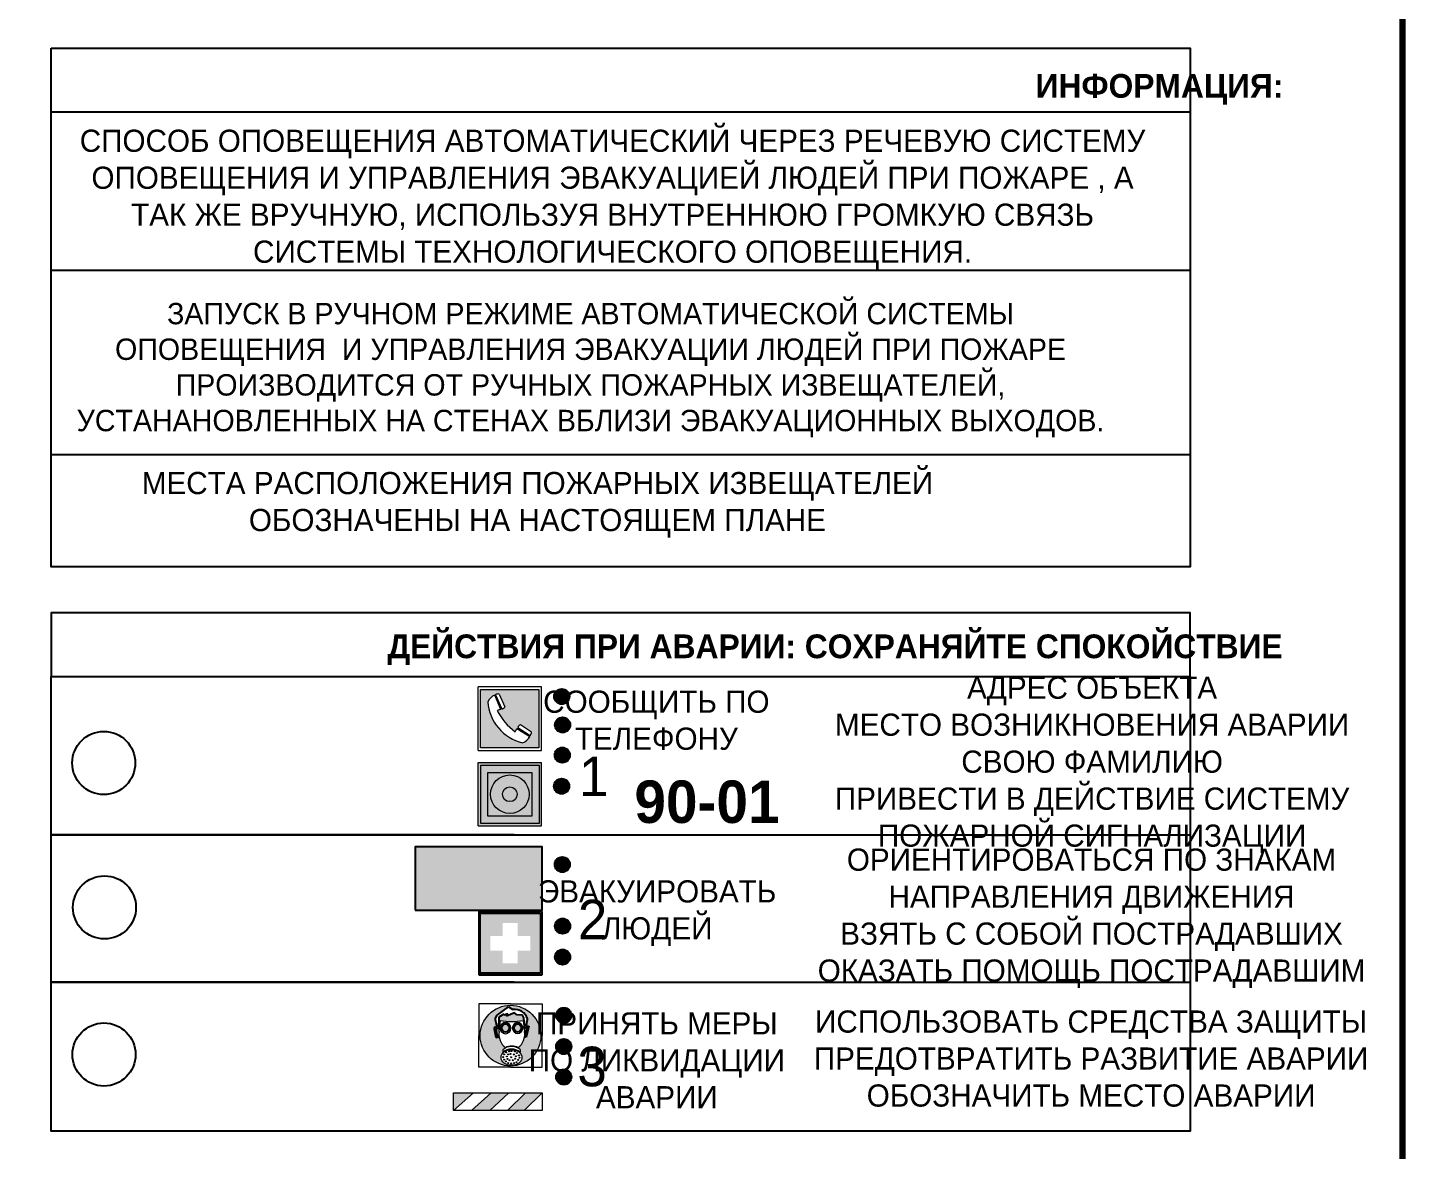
# Model space of a CAD drawing. Header units: millimetres. Extents: x 13114 to 67229, y 22859 to 38520.
# Drawn here: x 38142 to 38315.6, y 25186.5 to 25328.3 of the extents above; entities that cross this region are included whole.
import ezdxf

# ---------------------------------------------------------------- set-up
doc = ezdxf.new("R2010")
doc.units = ezdxf.units.MM
doc.styles.add('обычный', font='arial.ttf')

# ---------------------------------------------------------------- blocks, each defined once
blk = doc.blocks.new('A$C38D26F80')
h = blk.add_hatch(color=5)
h.dxf.hatch_style = 1
h.paths.add_polyline_path([(-8.77, -4.48, 1), (-0.19, -4.48, 1)])
h.paths.add_polyline_path([(-6.75, -3.58), (-6.75, -3.31), (-6.62, -3.22), (-6.5, -3.22), (-6.42, -3.3), (-6.39, -3.28), (-6.59, -2.23), (-6.59, -2.01), (-6.38, -1.58), (-4.76, -0.4), (-4.13, -0.79, -0.362848), (-2.1, -2.1, -0.201049), (-2.17, -2.48, 0.085434), (-2.26, -3.13), (-1.9, -3.16), (-2.25, -4.7), (-2.4, -4.59), (-2.43, -4.34), (-2.36, -4.34), (-2.14, -3.34), (-2.47, -3.42), (-2.58, -1.95), (-2.77, -1.58), (-3.58, -1.52), (-3.92, -1.26), (-5.05, -1.73), (-4.87, -1.39), (-5.41, -1.6), (-5.41, -1.46), (-6.13, -1.87), (-6.18, -3.5), (-6.56, -3.47), (-6.37, -4.59), (-6.16, -4.43), (-6.16, -4.66), (-6.36, -4.79), (-6.37, -4.8), (-6.51, -4.76)], flags=16)
h.paths.add_polyline_path([(-6.51, -4.76), (-6.36, -4.79), (-6.37, -4.8)], flags=0)
h.paths.add_polyline_path([(-5.92, -2.34, 0.089508), (-2.67, -2.35), (-2.48, -3.88, -0.268602), (-3.4, -6.18, 0.262449), (-5.2, -6.18, -0.268602), (-6.11, -3.88)], flags=16)
edge = h.paths.add_edge_path(flags=16)
edge.add_ellipse((-5.19, -3.41), major_axis=(0, 0.842), ratio=0.848992, start_angle=0, end_angle=360)
edge = h.paths.add_edge_path(flags=0)
edge.add_ellipse((-5.19, -3.39), major_axis=(0, 0.665), ratio=0.853798, start_angle=0, end_angle=360)
edge = h.paths.add_edge_path(flags=0)
edge.add_ellipse((-5.19, -3.4), major_axis=(0, 0.528), ratio=0.864094, start_angle=0, end_angle=360)
edge = h.paths.add_edge_path(flags=16)
edge.add_ellipse((-3.47, -3.4), major_axis=(0, 0.842), ratio=0.848992, start_angle=0, end_angle=360)
h.paths.add_polyline_path([(-3.13, -6.45), (-3.13, -6.84, 0.383174), (-5.57, -6.85), (-5.57, -6.49, -0.369952)], flags=16)
edge = h.paths.add_edge_path(flags=0)
edge.add_ellipse((-3.47, -3.39), major_axis=(0, 0.665), ratio=0.853798, start_angle=0, end_angle=360)
edge = h.paths.add_edge_path(flags=0)
edge.add_ellipse((-3.47, -3.4), major_axis=(0, 0.528), ratio=0.864094, start_angle=0, end_angle=360)
edge = h.paths.add_edge_path(flags=16)
edge.add_ellipse((-4.34, -7.57), major_axis=(-1.48, 0), ratio=0.744955, start_angle=0, end_angle=360)
h.paths.add_polyline_path([(-5.01, -6.85, -1), (-5.15, -6.85, -1)], flags=0)
h.paths.add_polyline_path([(-5.33, -7.14, -1), (-5.47, -7.14, -1)], flags=0)
h.paths.add_polyline_path([(-4.61, -6.71, -1), (-4.74, -6.71, -1)], flags=16)
h.paths.add_polyline_path([(-5.43, -7.51, -1), (-5.57, -7.51, -1)], flags=0)
h.paths.add_polyline_path([(-4.26, -6.67, -1), (-4.4, -6.67, -1)], flags=16)
h.paths.add_polyline_path([(-4.74, -7.14, -1), (-4.88, -7.14, -1)], flags=0)
h.paths.add_polyline_path([(-4.93, -7.43, -1), (-5.07, -7.43, -1)], flags=0)
h.paths.add_polyline_path([(-4.41, -7.07, -1), (-4.54, -7.07, -1)], flags=0)
h.paths.add_polyline_path([(-5.33, -7.87, -1), (-5.46, -7.87, -1)], flags=0)
h.paths.add_polyline_path([(-3.8, -6.71, -1), (-3.94, -6.71, -1)], flags=16)
h.paths.add_polyline_path([(-4.85, -7.78, -1), (-4.98, -7.78, -1)], flags=0)
h.paths.add_polyline_path([(-3.96, -7.14, -1), (-4.1, -7.14, -1)], flags=0)
h.paths.add_polyline_path([(-4.33, -7.53, -1), (-4.47, -7.53, -1)], flags=0)
h.paths.add_polyline_path([(-5.09, -8.12, -1), (-5.23, -8.12, -1)], flags=0)
h.paths.add_polyline_path([(-3.5, -6.94, -1), (-3.64, -6.94, -1)], flags=0)
h.paths.add_polyline_path([(-4.54, -7.97, -1), (-4.68, -7.97, -1)], flags=0)
h.paths.add_polyline_path([(-3.66, -7.39, -1), (-3.8, -7.39, -1)], flags=0)
h.paths.add_polyline_path([(-4.73, -8.35, -1), (-4.86, -8.35, -1)], flags=0)
h.paths.add_polyline_path([(-4.09, -7.96, -1), (-4.23, -7.96, -1)], flags=0)
h.paths.add_polyline_path([(-3.77, -7.74, -1), (-3.91, -7.74, -1)], flags=0)
h.paths.add_polyline_path([(-3.22, -7.27, -1), (-3.35, -7.27, -1)], flags=0)
h.paths.add_polyline_path([(-4.34, -8.4, -1), (-4.47, -8.4, -1)], flags=0)
h.paths.add_polyline_path([(-3.16, -7.61, -1), (-3.3, -7.61, -1)], flags=0)
h.paths.add_polyline_path([(-3.9, -8.35, -1), (-4.04, -8.35, -1)], flags=0)
h.paths.add_polyline_path([(-3.32, -7.91, -1), (-3.46, -7.91, -1)], flags=0)
h.paths.add_polyline_path([(-3.55, -8.23, -1), (-3.69, -8.23, -1)], flags=0)
at = {"color": 5, "lineweight": 5}
for p, q in [((-4.48, 0), (-8.96, 0)), ((-8.96, 0), (-8.96, -4.48)), ((-4.48, 0), (0, 0)), ((0, 0), (0, -4.48)), ((-6.59, -2.01), (-6.38, -1.58)), ((-6.38, -1.58), (-4.76, -0.4)), ((-6.13, -1.87), (-6.18, -3.5)), ((-5.41, -1.46), (-6.13, -1.87)), ((-4.87, -1.39), (-5.41, -1.6)), ((-5.41, -1.6), (-5.41, -1.46)), ((-3.92, -1.26), (-5.05, -1.73)), ((-5.05, -1.73), (-4.87, -1.39)), ((-4.76, -0.4), (-4.13, -0.79)), ((-3.58, -1.52), (-3.92, -1.26)), ((-2.77, -1.58), (-3.58, -1.52)), ((-2.58, -1.95), (-2.77, -1.58)), ((-6.75, -3.31), (-6.62, -3.22)), ((-6.75, -3.58), (-6.75, -3.31)), ((-6.51, -4.76), (-6.75, -3.58)), ((-6.62, -3.22), (-6.5, -3.22)), ((-6.59, -2.23), (-6.59, -2.01)), ((-6.39, -3.28), (-6.59, -2.23)), ((-6.18, -3.5), (-6.56, -3.47)), ((-6.56, -3.47), (-6.37, -4.59)), ((-6.5, -3.22), (-6.42, -3.3)), ((-6.42, -3.3), (-6.39, -3.28)), ((-5.92, -2.34), (-6.11, -3.88)), ((-2.67, -2.34), (-2.48, -3.88)), ((-2.47, -3.42), (-2.58, -1.95)), ((-2.14, -3.34), (-2.47, -3.42)), ((-2.36, -4.34), (-2.14, -3.34)), ((-1.9, -3.16), (-2.26, -3.13)), ((-2.25, -4.7), (-1.9, -3.16)), ((-8.96, -8.96), (-8.96, -4.48)), ((-6.37, -4.8), (-6.51, -4.76)), ((-6.37, -4.59), (-6.16, -4.43)), ((-6.16, -4.66), (-6.37, -4.8)), ((-6.16, -4.43), (-6.16, -4.66)), ((-2.43, -4.34), (-2.4, -4.59)), ((-2.43, -4.34), (-2.36, -4.34)), ((-2.4, -4.59), (-2.25, -4.7)), ((0, -8.96), (0, -4.48)), ((-5.57, -6.49), (-5.57, -6.85)), ((-3.13, -6.45), (-3.13, -6.84)), ((-4.48, -8.96), (-8.96, -8.96)), ((-4.48, -8.96), (0, -8.96))]:
    blk.add_line(p, q, dxfattribs=at)
at = {"color": 5}
for p, q in [((-6.59, -2.01), (-6.38, -1.58)), ((-6.38, -1.58), (-4.76, -0.4)), ((-6.13, -1.87), (-6.18, -3.5)), ((-5.41, -1.46), (-6.13, -1.87)), ((-4.87, -1.39), (-5.41, -1.6)), ((-5.41, -1.6), (-5.41, -1.46)), ((-3.92, -1.26), (-5.05, -1.73)), ((-5.05, -1.73), (-4.87, -1.39)), ((-4.76, -0.4), (-4.13, -0.79)), ((-3.58, -1.52), (-3.92, -1.26)), ((-2.77, -1.58), (-3.58, -1.52)), ((-2.58, -1.95), (-2.77, -1.58)), ((-6.75, -3.31), (-6.62, -3.22)), ((-6.75, -3.58), (-6.75, -3.31)), ((-6.51, -4.76), (-6.75, -3.58)), ((-6.62, -3.22), (-6.5, -3.22)), ((-6.59, -2.23), (-6.59, -2.01)), ((-6.39, -3.28), (-6.59, -2.23)), ((-6.18, -3.5), (-6.56, -3.47)), ((-6.56, -3.47), (-6.37, -4.59)), ((-6.5, -3.22), (-6.42, -3.3)), ((-6.42, -3.3), (-6.39, -3.28)), ((-2.47, -3.42), (-2.58, -1.95)), ((-2.14, -3.34), (-2.47, -3.42)), ((-2.36, -4.34), (-2.14, -3.34)), ((-2.26, -3.13), (-1.9, -3.16)), ((-1.9, -3.16), (-2.25, -4.7)), ((-6.37, -4.8), (-6.51, -4.76)), ((-6.36, -4.79), (-6.51, -4.76)), ((-6.37, -4.59), (-6.16, -4.43)), ((-6.16, -4.66), (-6.37, -4.8)), ((-6.16, -4.66), (-6.36, -4.79)), ((-6.16, -4.43), (-6.16, -4.66)), ((-2.4, -4.59), (-2.43, -4.34)), ((-2.43, -4.34), (-2.36, -4.34)), ((-2.25, -4.7), (-2.4, -4.59))]:
    blk.add_line(p, q, dxfattribs=at)
at = {"color": 5, "lineweight": 5}
for centre, radius in [((-4.48, -4.48), 4.29), ((-5.5, -7.51), 0.0678), ((-5.4, -7.14), 0.0678), ((-5.08, -6.85), 0.0678), ((-5, -7.43), 0.0678), ((-4.91, -7.78), 0.0678), ((-4.81, -7.14), 0.0678), ((-4.67, -6.71), 0.0678), ((-4.47, -7.07), 0.0678), ((-4.4, -7.53), 0.0678), ((-4.33, -6.67), 0.0678), ((-4.03, -7.14), 0.0678), ((-3.87, -6.71), 0.0678), ((-3.84, -7.74), 0.0678), ((-3.73, -7.39), 0.0678), ((-3.57, -6.94), 0.0678), ((-3.28, -7.27), 0.0678), ((-3.23, -7.61), 0.0678), ((-5.4, -7.87), 0.0678), ((-5.16, -8.12), 0.0678), ((-4.79, -8.35), 0.0678), ((-4.61, -7.97), 0.0678), ((-4.4, -8.4), 0.0678), ((-4.16, -7.96), 0.0678), ((-3.97, -8.35), 0.0678), ((-3.62, -8.23), 0.0678), ((-3.39, -7.91), 0.0678)]:
    blk.add_circle(centre, radius, dxfattribs=at)
at = {"color": 5}
for centre, radius, start, end in [((-3.89, -2.66), 1.88, 17.387, 97.1599), ((-0.35, -3.07), 1.91, 162.2553, 181.7878), ((-2.6, -2.2), 0.511, 326.3906, 11.8614)]:
    blk.add_arc(centre, radius, start, end, dxfattribs=at)
at = {"color": 5, "lineweight": 5}
for centre, radius, start, end in [((-3.66, -4.24), 2.47, 171.573, 231.7124), ((-4.28, 6.66), 9.15, 259.6987, 280.1569), ((-4.93, -4.24), 2.47, 308.2876, 8.427), ((-0.47, -3.05), 1.79, 161.5846, 182.4584), ((-2.6, -2.2), 0.513, 326.4781, 11.7739), ((-4.33, -7.88), 1.87, 50.358, 131.5662), ((-4.34, -8.2), 1.82, 48.4943, 132.3565), ((-4.3, -7.78), 1.83, 60.5889, 119.4111)]:
    blk.add_arc(centre, radius, start, end, dxfattribs=at)
for centre, major_axis, ratio in [((-5.19, -3.41), (0, 0.842), 0.848992), ((-5.19, -3.39), (0, 0.665), 0.853798), ((-5.19, -3.4), (0, 0.528), 0.864094), ((-3.47, -3.4), (0, 0.842), 0.848992), ((-3.47, -3.39), (0, 0.665), 0.853798), ((-3.47, -3.4), (0, 0.528), 0.864094), ((-4.34, -7.57), (-1.48, 0), 0.744955)]:
    blk.add_ellipse(centre, major_axis=major_axis, ratio=ratio, dxfattribs=at)
blk = doc.blocks.new('A$C47DD6509')
at = {"lineweight": 5}
for points in [[(-8.69, 0), (-11.19, 0), (-11.19, -2.22)], [(-4.22, 0), (-6.45, 0), (-8.91, -2.22), (-6.61, -2.22)], [(0, 0), (-2.09, 0), (-4.36, -2.22), (-2.29, -2.22)]]:
    blk.add_hatch(color=242, dxfattribs=at).paths.add_polyline_path(points)
at = {"color": 242, "lineweight": 5}
for p, q in [((-11.19, -2.22), (-8.69, 0)), ((-11.19, -2.22), (-11.19, 0)), ((-11.19, 0), (-8.69, 0)), ((-11.19, 0), (0, 0)), ((-8.91, -2.22), (-6.45, 0)), ((-6.61, -2.22), (-4.22, 0)), ((-4.36, -2.22), (-2.09, 0)), ((-2.29, -2.22), (0, 0)), ((0, 0), (0, -2.22)), ((0, -2.22), (-11.19, -2.22))]:
    blk.add_line(p, q, dxfattribs=at)
blk = doc.blocks.new('A$C32E8229D')
at = {"true_color": 0xffffff}
blk.add_hatch(color=7, dxfattribs=at).paths.add_polyline_path([(0, 0), (0, -8), (16, -8), (16, 0)])
h = blk.add_hatch(color=126)
h.paths.add_polyline_path([(0.2, -0.2), (15.8, -0.2), (15.8, -7.8), (0.2, -7.8)])
h.paths.add_polyline_path([(13.49, -2.05), (12.08, -2.05), (11.37, -2.63, 0.162397), (11.29, -2.84), (11.29, -3.63), (10.35, -3.63), (10.35, -4.05), (11.68, -4.05), (11.68, -3.48), (12.26, -4.28), (11.29, -5.1), (11.29, -6.78), (11.85, -6.78), (11.85, -5.44), (12.8, -4.64), (12.8, -5.94), (14.46, -5.94), (14.46, -5.39), (13.45, -5.39), (13.45, -3.97), (12.46, -2.59), (13.15, -2.59), (13.69, -3.34), (14.18, -3)], flags=16)
h.paths.add_polyline_path([(10.74, -1.82, 1), (11.8, -1.82, 1)], flags=16)
h.paths.add_polyline_path([(9.39, -3.59), (5.99, -3.59), (6.56, -3.03), (5.91, -3.03), (5.1, -3.83), (5.91, -4.64), (6.56, -4.64), (5.99, -4.09), (9.39, -4.09)], flags=16)
h.paths.add_polyline_path([(4.29, -1.08), (1.72, -1.08), (1.72, -6.6), (4.29, -6.6)], flags=16)
at = {"color": 126}
blk.add_lwpolyline([(16, -8), (0, -8), (0, 0), (16, 0)], close=True, dxfattribs=at)
blk = doc.blocks.new('A$C18900ED3')
h = blk.add_hatch(color=126)
h.paths.add_polyline_path([(-0.18, -0.18), (-7.02, -0.18), (-7.02, -7.02), (-0.18, -7.02)])
h.paths.add_polyline_path([(-5.89, -4.46), (-5.89, -2.77), (-4.46, -2.77), (-4.46, -1.31), (-2.77, -1.31), (-2.77, -2.77), (-1.33, -2.77), (-1.33, -4.46), (-2.77, -4.46), (-2.77, -5.89), (-4.46, -5.89), (-4.46, -4.46)], flags=16)
at = {"color": 126}
for p, q in [((-7.2, 0), (-7.2, -7.2)), ((0, 0), (-7.2, 0)), ((0, -7.2), (0, 0)), ((-7.02, -7.02), (-7.02, -0.18)), ((-7.02, -0.18), (-0.18, -0.18)), ((-0.18, -0.18), (-0.18, -7.02)), ((-7.2, -7.2), (0, -7.2)), ((-0.18, -7.02), (-7.02, -7.02))]:
    blk.add_line(p, q, dxfattribs=at)
blk = doc.blocks.new('A$C456E1F9C')
at = {"lineweight": 5}
h = blk.add_hatch(color=242, dxfattribs=at)
h.paths.add_polyline_path([(0.51, -1.47), (0.51, -13.26), (12.29, -13.26), (12.29, -1.47)])
h.paths.add_polyline_path([(5.42, -4.95, -0.254479), (4.78, -5.4), (3.52, -2.53, -0.209735), (4.23, -2.4)], flags=16)
h.paths.add_polyline_path([(8.53, -8.6), (10.87, -10.17), (10.54, -10.76), (8.03, -9.13, -0.192251)], flags=16)
h.paths.add_polyline_path([(4.61, -5.49, 0.005518), (3.87, -5.72, 0.128647), (7.49, -10.01, 0.00809), (7.83, -9.33), (10.47, -10.97, -0.16736), (8.99, -12.25, -0.327862), (1.95, -3.95, -0.166952), (3.36, -2.62)], flags=16)
at = {"color": 242, "lineweight": 5}
for p, q in [((0, -13.77), (0, -0.97)), ((12.8, -0.97), (0, -0.97)), ((4.61, -5.49), (3.36, -2.62)), ((3.52, -2.53), (4.78, -5.4)), ((4.23, -2.4), (5.42, -4.95)), ((12.8, -13.77), (12.8, -0.97)), ((7.83, -9.33), (10.47, -10.97)), ((8.03, -9.13), (10.54, -10.76)), ((10.81, -10.12), (8.53, -8.6)), ((10.54, -10.76), (10.8, -10.3)), ((10.8, -10.3), (10.81, -10.12)), ((0, -13.77), (12.8, -13.77))]:
    blk.add_line(p, q, dxfattribs=at)
blk.add_lwpolyline([(0.51, -1.47), (12.29, -1.47), (12.29, -13.26), (0.51, -13.26)], close=True, dxfattribs=at)
for centre, radius, start, end in [((4.59, -5.34), 2.99, 114.2845, 152.1974), ((4.02, -3.27), 0.891, 76.3284, 123.7092), ((11.12, -3.31), 9.19, 183.9915, 256.6009), ((14.98, -39.1), 35.17, 107.1487, 108.4135), ((4.68, -4.59), 0.824, 276.9621, 334.0723), ((13.86, -0.94), 11.08, 205.5536, 234.8762), ((-13.31, 0.8), 23.44, 332.5487, 334.4027), ((8.94, -9.5), 0.989, 114.4092, 157.9388), ((7.87, -9.46), 3, 291.9291, 329.9329)]:
    blk.add_arc(centre, radius, start, end, dxfattribs=at)
blk = doc.blocks.new('A$C54414219')
at = {"true_color": 0xffffff}
h = blk.add_hatch(color=7, dxfattribs=at)
h.paths.add_polyline_path([(2.39, -9.45), (2.39, -18.3), (11.23, -18.3), (11.23, -9.45)], flags=0)
h.paths.add_polyline_path([(10.71, -13.87, -1), (2.92, -13.87, -1)], flags=0)
h.paths.add_polyline_path([(8.3, -13.87, -1), (5.33, -13.87, -1)], flags=0)
h.paths.add_polyline_path([(0.41, -7.47), (0.41, -20.27), (13.21, -20.27), (13.21, -7.47)])
h.paths.add_polyline_path([(0.92, -19.77), (12.71, -19.77), (12.71, -7.98), (0.92, -7.98)], flags=16)
h.paths.add_polyline_path([(11.23, -9.45), (11.23, -18.3), (2.39, -18.3), (2.39, -9.45)], flags=0)
at = {"lineweight": 5}
h = blk.add_hatch(color=242, dxfattribs=at)
h.paths.add_polyline_path([(12.71, -7.98), (0.92, -7.98), (0.92, -19.77), (12.71, -19.77)])
h.paths.add_polyline_path([(11.23, -18.3), (2.39, -18.3), (2.39, -9.45), (11.23, -9.45)], flags=16)
h.paths.add_polyline_path([(10.71, -13.87, -1), (2.92, -13.87, -1)], flags=0)
h.paths.add_polyline_path([(8.3, -13.87, -1), (5.33, -13.87, -1)], flags=0)
at = {"true_color": 0xffffff}
h = blk.add_hatch(color=7, dxfattribs=at)
h.paths.add_polyline_path([(2.39, -9.45), (2.39, -18.3), (11.23, -18.3), (11.23, -9.45)])
h.paths.add_polyline_path([(10.71, -13.87, -1), (2.92, -13.87, -1)], flags=16)
h.paths.add_polyline_path([(8.3, -13.87, -1), (5.33, -13.87, -1)], flags=0)
at = {"lineweight": 5}
h = blk.add_hatch(color=242, dxfattribs=at)
h.paths.add_polyline_path([(2.92, -13.87, 1), (10.71, -13.87, 1)])
h.paths.add_polyline_path([(8.3, -13.87, -1), (5.33, -13.87, -1)], flags=16)
at = {"color": 242, "lineweight": 5}
for p, q in [((0.41, -20.27), (0.41, -7.47)), ((0.41, -7.47), (13.21, -7.47)), ((0.41, -7.47), (13.21, -7.47)), ((13.21, -20.27), (13.21, -7.47)), ((0.41, -20.27), (13.21, -20.27))]:
    blk.add_line(p, q, dxfattribs=at)
for points in [[(0.92, -7.98), (12.71, -7.98), (12.71, -19.77), (0.92, -19.77)], [(2.39, -9.45), (11.23, -9.45), (11.23, -18.3), (2.39, -18.3)]]:
    blk.add_lwpolyline(points, close=True, dxfattribs=at)
for radius in [3.89, 1.49]:
    blk.add_circle((6.81, -13.87), radius, dxfattribs=at)

msp = doc.modelspace()

# ---------------------------------------------------------------- hatches: boundary and pattern name
at = {"lineweight": 0}
h = msp.add_hatch(color=256, dxfattribs=at)
h.dxf.hatch_style = 1
h.paths.add_polyline_path([(38208.52, 25243.8, 1), (38210.46, 25243.8, 1)])
h = msp.add_hatch(color=256, dxfattribs=at)
h.dxf.hatch_style = 1
h.paths.add_polyline_path([(38208.63, 25240.21, 1), (38210.56, 25240.21, 1)])
h = msp.add_hatch(color=256, dxfattribs=at)
h.dxf.hatch_style = 1
h.paths.add_polyline_path([(38208.59, 25236.4, 1), (38210.52, 25236.4, 1)])
h = msp.add_hatch(color=256, dxfattribs=at)
h.dxf.hatch_style = 1
h.paths.add_polyline_path([(38208.51, 25232.47, 1), (38210.44, 25232.47, 1)])
h = msp.add_hatch(color=256, dxfattribs=at)
h.dxf.hatch_style = 1
h.paths.add_polyline_path([(38208.59, 25222.59, 1), (38210.52, 25222.59, 1)])
h = msp.add_hatch(color=256, dxfattribs=at)
h.dxf.hatch_style = 1
h.paths.add_polyline_path([(38208.63, 25214.81, 1), (38210.56, 25214.81, 1)])
h = msp.add_hatch(color=256, dxfattribs=at)
h.dxf.hatch_style = 1
h.paths.add_polyline_path([(38208.62, 25210.91, 1), (38210.56, 25210.91, 1)])
h = msp.add_hatch(color=256, dxfattribs=at)
h.dxf.hatch_style = 1
h.paths.add_polyline_path([(38208.78, 25203.55, 1), (38210.72, 25203.55, 1)])
h = msp.add_hatch(color=256, dxfattribs=at)
h.dxf.hatch_style = 1
h.paths.add_polyline_path([(38208.78, 25199.61, 1), (38210.71, 25199.61, 1)])
h = msp.add_hatch(color=256, dxfattribs=at)
h.dxf.hatch_style = 1
h.paths.add_polyline_path([(38208.78, 25195.77, 1), (38210.71, 25195.77, 1)])

# ---------------------------------------------------------------- linework, layer by layer
at = {"color": 6, "lineweight": 100}
msp.add_lwpolyline([(37715.63, 25479), (38315.63, 25479), (38315.63, 25084), (37715.63, 25084)], close=True, dxfattribs=at)
msp.add_lwpolyline([(37715.63, 25479), (38315.63, 25479), (38315.63, 25084), (37715.63, 25084)], close=True, dxfattribs=at)
at = {"color": 0}
msp.add_lwpolyline([(38145.05, 25325.64), (38288.81, 25325.64), (38288.81, 25260.19), (38145.05, 25260.19)], close=True, dxfattribs=at)
for points in [[(38145.05, 25317.59), (38288.81, 25317.59)], [(38145.05, 25297.6), (38288.81, 25297.6)], [(38145.05, 25274.35), (38288.81, 25274.35)]]:
    msp.add_lwpolyline(points, dxfattribs=at)
for points in [[(38145.05, 25246.33), (38288.81, 25246.33), (38288.81, 25254.38), (38145.05, 25254.38)], [(38145.05, 25246.33), (38288.81, 25246.33), (38288.81, 25188.93), (38145.05, 25188.93)]]:
    msp.add_lwpolyline(points, close=True)
for points in [[(38203.46, 25226.34), (38145.05, 25226.34), (38288.81, 25226.34)], [(38203.46, 25207.76), (38145.05, 25207.76), (38288.81, 25207.76)]]:
    msp.add_lwpolyline(points)
for centre, radius in [((38209.49, 25243.8), 0.966), ((38209.59, 25240.21), 0.966), ((38151.67, 25235.41), 3.98), ((38209.56, 25236.4), 0.966), ((38209.47, 25232.47), 0.966), ((38209.56, 25222.59), 0.966), ((38151.76, 25217.18), 3.98), ((38209.6, 25214.81), 0.966), ((38209.59, 25210.91), 0.966), ((38209.75, 25203.55), 0.966), ((38151.7, 25198.61), 3.98), ((38209.74, 25199.61), 0.966), ((38209.75, 25195.77), 0.966)]:
    msp.add_circle(centre, radius)

# ---------------------------------------------------------------- block references
for name, p, xscale, yscale, zscale in [('A$C456E1F9C', (38198.93, 25245.61), 0.625, 0.625, 0.625), ('A$C54414219', (38198.68, 25240.13), 0.625, 0.625, 0.625), ('A$C18900ED3', (38207, 25216.66), 1.111111111007631, 1.111111111007631, 1.111111111007631), ('A$C38D26F80', (38207.02, 25204.99), 0.8928571427240968, 0.8928571427240968, 0.8928571427240968)]:
    msp.add_blockref(name, p, dxfattribs=dict(xscale=xscale, yscale=yscale, zscale=zscale))
at = {"xscale": -1}
msp.add_blockref('A$C32E8229D', (38207, 25224.81), dxfattribs=at)
at = {"color": 242, "true_color": 0xc1121c}
msp.add_blockref('A$C47DD6509', (38207.02, 25193.77), dxfattribs=at)

# ---------------------------------------------------------------- texts
at = {"lineweight": 0, "attachment_point": 5, "style": 'обычный'}
for s, insert, char_height, width in [('{\\fProxima Nova Rg|b1|i0|c204|p2;ИНФОРМАЦИЯ:\\H1.1997x; }', (38284.95, 25320.45), 3, 175.1736), ('{\\fProxima Nova Rg|b0|i0|c204|p2;СПОСОБ ОПОВЕЩЕНИЯ АВТОМАТИЧЕСКИЙ ЧЕРЕЗ РЕЧЕВУЮ СИСТЕМУ ОПОВЕЩЕНИЯ И УПРАВЛЕНИЯ ЭВАКУАЦИЕЙ ЛЮДЕЙ ПРИ ПОЖАРЕ , А ТАК ЖЕ ВРУЧНУЮ, ИСПОЛЬЗУЯ ВНУТРЕННЮЮ ГРОМКУЮ СВЯЗЬ СИСТЕМЫ ТЕХНОЛОГИЧЕСКОГО ОПОВЕЩЕНИЯ.}', (38215.9, 25306.55), 2.8, 137.0334), ('{\\fProxima Nova Rg|b0|i0|c204|p2;\\P\\pt8.1;ЗАПУСК В РУЧНОМ РЕЖИМЕ АВТОМАТИЧЕСКОЙ СИСТЕМЫ ОПОВЕЩЕНИЯ  И УПРАВЛЕНИЯ ЭВАКУАЦИИ ЛЮДЕЙ ПРИ ПОЖАРЕ ПРОИЗВОДИТСЯ ОТ РУЧНЫХ ПОЖАРНЫХ ИЗВЕЩАТЕЛЕЙ, УСТАНАНОВЛЕННЫХ НА СТЕНАХ ВБЛИЗИ ЭВАКУАЦИОННЫХ ВЫХОДОВ. }', (38213.12, 25287.25), 2.7, 131.4512), ('\\pt8.4;{\\fProxima Nova Rg|b0|i0|c204|p2;\\PМЕСТА РАСПОЛОЖЕНИЯ ПОЖАРНЫХ ИЗВЕЩАТЕЛЕЙ ОБОЗНАЧЕНЫ НА НАСТОЯЩЕМ ПЛАНЕ}', (38206.42, 25270.34), 2.8, 118.5618), ('{\\fProxima Nova Rg|b1|i0|c204|p2;ДЕЙСТВИЯ ПРИ АВАРИИ: СОХРАНЯЙТЕ СПОКОЙСТВИЕ\\H1.6644x; }', (38243.99, 25249.7), 3, 175.1736), ('\\pi-8.4,l8.4,t8.4;{\\fProxima Nova Rg|b0|i0|c204|p2;АДРЕС ОБЪЕКТА\\PМЕСТО ВОЗНИКНОВЕНИЯ АВАРИИ\\PСВОЮ ФАМИЛИЮ\\PПРИВЕСТИ В ДЕЙСТВИЕ СИСТЕМУ \\PПОЖАРНОЙ СИГНАЛИЗАЦИИ}', (38276.44, 25235.17), 2.8, 126.6484), ('{\\fProxima Nova Rg|b0|i0|c204|p2;СООБЩИТЬ ПО \\PТЕЛЕФОНУ}', (38221.43, 25240.79), 2.8, 126.6484), ('{\\fProxima Nova Rg|b0|i0|c204|p2;1\\H1.1667x; }', (38213.53, 25233.72), 5, 126.6484), ('{\\fProxima Nova Rg|b1|i0|c204|p2;\\H1.0714x;90-01\\fProxima Nova Rg|b0|i0|c204|p2;\\H0.93331x; \\H1.3449x; }', (38227.82, 25230.48), 5, 126.6484), ('\\pi-8.4,l8.4,t8.4;{\\fProxima Nova Rg|b0|i0|c204|p2;ОРИЕНТИРОВАТЬСЯ ПО ЗНАКАМ \\PНАПРАВЛЕНИЯ ДВИЖЕНИЯ\\PВЗЯТЬ С СОБОЙ ПОСТРАДАВШИХ\\PОКАЗАТЬ ПОМОЩЬ ПОСТРАДАВШИМ}', (38276.37, 25215.8), 2.8, 126.6484), ('{\\fProxima Nova Rg|b0|i0|c204|p2;ЭВАКУИРОВАТЬ \\PЛЮДЕЙ}', (38221.53, 25216.46), 2.8, 126.6484), ('{\\fProxima Nova Rg|b0|i0|c204|p2;2\\H1.1967x; }', (38213.38, 25215.64), 5, 126.6484), ('{\\fProxima Nova Rg|b0|i0|c204|p2;ПРИНЯТЬ МЕРЫ \\PПО ЛИКВИДАЦИИ \\PАВАРИИ}', (38221.49, 25197.88), 2.8, 126.6484), ('\\pi-8.4,l8.4,t8.4;{\\fProxima Nova Rg|b0|i0|c204|p2;ИСПОЛЬЗОВАТЬ СРЕДСТВА ЗАЩИТЫ \\PПРЕДОТВРАТИТЬ РАЗВИТИЕ АВАРИИ\\PОБОЗНАЧИТЬ МЕСТО АВАРИИ}', (38276.31, 25198.08), 2.8, 126.6484), ('{\\fProxima Nova Rg|b0|i0|c204|p2;3\\H1.1967x; }', (38213.32, 25197.06), 5, 126.6484)]:
    msp.add_mtext(s, dxfattribs=dict(at, insert=insert, char_height=char_height, width=width))

doc.saveas('drawing.dxf')
